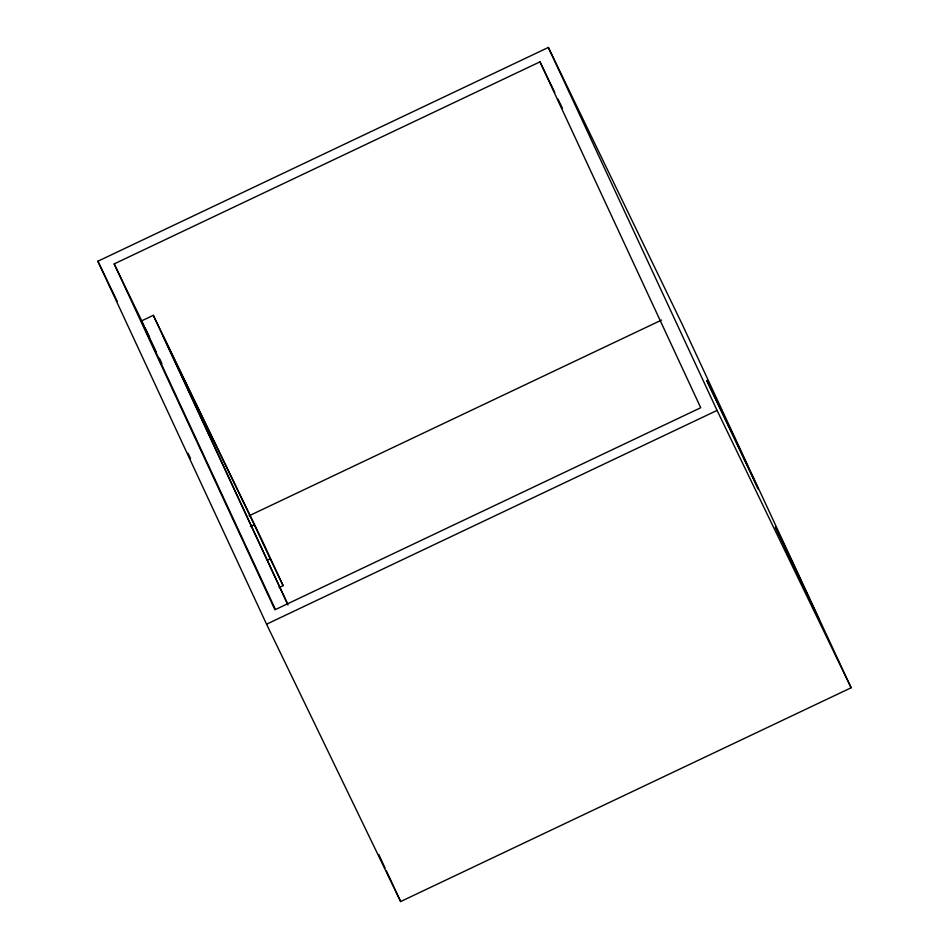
<?xml version="1.0" encoding="UTF-8"?>
<svg xmlns="http://www.w3.org/2000/svg" width="949" height="949" viewBox="0 0 949 949"><rect width="100%" height="100%" fill="white"/><g stroke="black" fill="none" stroke-linecap="round" stroke-linejoin="round"><path stroke-width="1.42" d="M97.866 261.236L548.356 47.45L682.438 324.795L851.134 687.764L400.644 901.55L266.562 624.205L97.866 261.236L117.201 301.236M539.969 61.851L700.73 407.738L274.961 609.792L114.188 263.905L539.969 61.851L554.774 92.48M275.376 609.365L141.354 320.987L153.323 315.305L261.307 538.664L283.134 585.64L279.136 587.538M249.124 515.782L661.512 320.086M250.406 526.517L254.296 524.678L162.777 335.365L287.405 603.493M267.511 560.1L270.18 558.842L254.296 524.678M266.562 624.205L717.064 410.419L548.356 47.45M717.064 410.419L851.134 687.764M557.988 99.135L562.496 108.459M270.18 558.842L283.134 585.64M114.188 263.905L143.797 325.151M145.09 327.82L149.586 337.132M141.354 320.987L156.134 351.569M159.349 358.224L161.911 363.538M153.323 315.305L287.986 605.023M378.77 854.503L385.021 867.944M386.267 870.636L400.644 901.55M188.056 453.231L190.559 458.592M734.431 437.762L706.791 380.585L758.251 489.008L734.431 437.762M792.652 562.757L775.38 527.015L819.45 620.397L792.652 562.757"/></g></svg>
